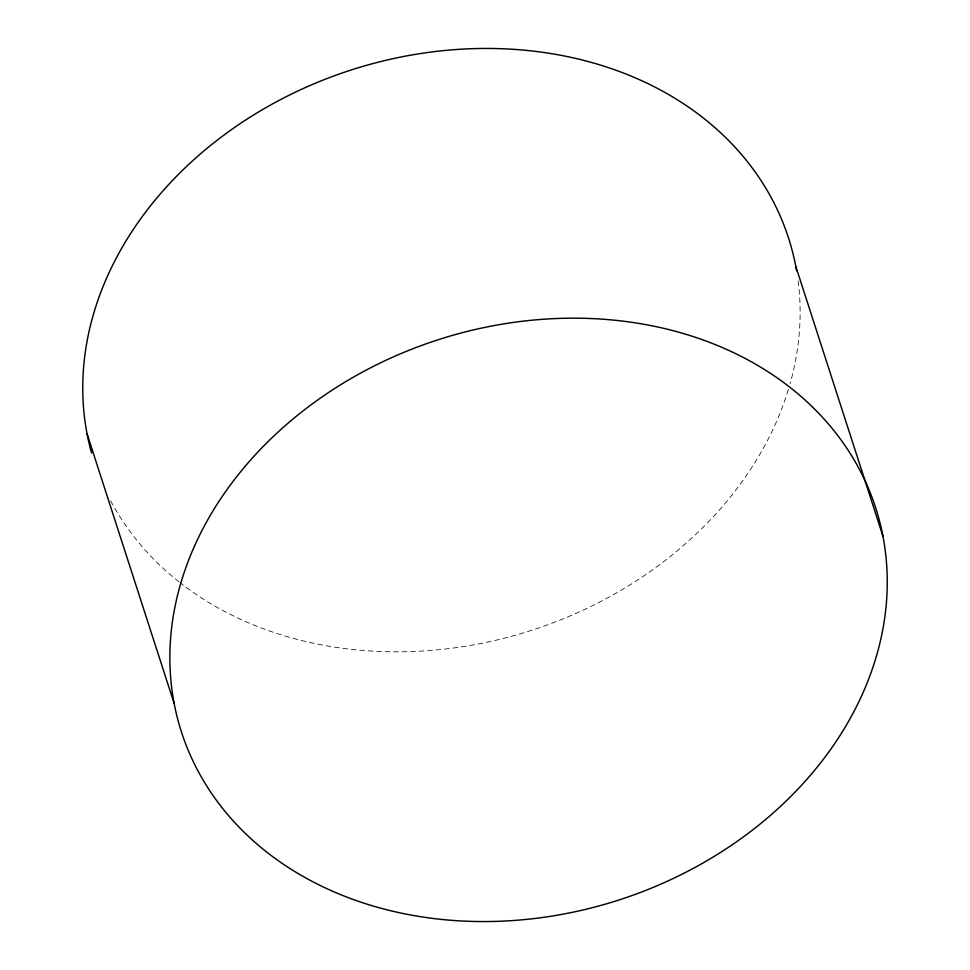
<?xml version="1.0" encoding="UTF-8"?>
<svg xmlns="http://www.w3.org/2000/svg" width="970" height="970" viewBox="0 0 970 970"><rect width="100%" height="100%" fill="white"/><g stroke="black" fill="none" stroke-linecap="round" stroke-linejoin="round"><path stroke-width="0.73" stroke-dasharray="4.85 3.64" d="M798.14 281.009A364.744 294.334 -17.9 0 1 790.077 383.696M788.367 389.528A364.744 294.334 -17.9 0 1 529.875 630.876A364.744 294.334 -17.9 0 1 180.214 582.8M179.05 581.891A364.744 294.334 -17.9 0 1 110.641 500.75"/><path stroke-width="1.45" d="M795.8 266.398L882.918 536.131A364.744 294.334 -17.9 0 1 399.482 912.746A364.744 294.334 -17.9 0 1 303.27 410.722A364.744 294.334 -17.9 0 1 882.918 536.131M87.082 433.869L174.2 703.602M91.544 452.929A364.744 294.334 -17.9 0 1 376.784 62.553A364.744 294.334 -17.9 0 1 796.588 270.751"/></g></svg>
